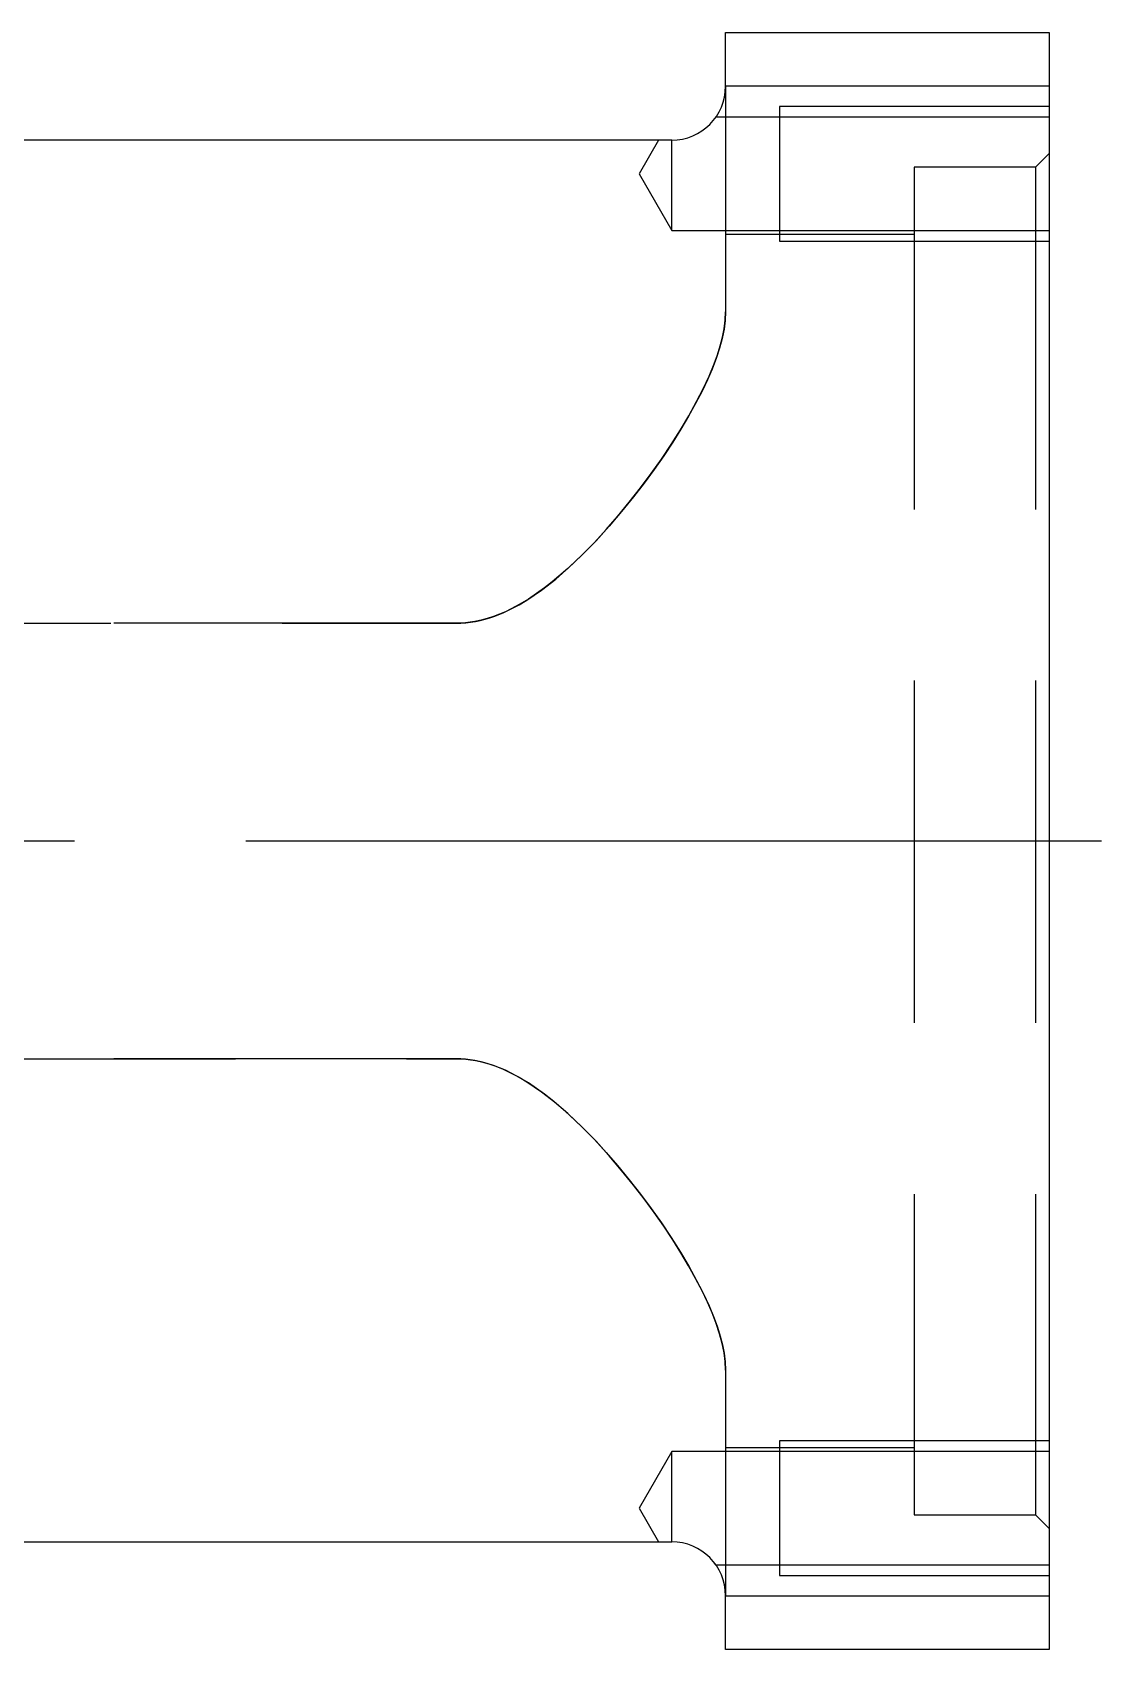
# Model space of a CAD drawing. Extents: x -14 to 910, y -357 to 120.
# Drawn here: x 599.8 to 639.4, y -318.6 to -258.6 of the extents above; entities that cross this region are included whole.
import ezdxf

# ---------------------------------------------------------------- set-up
doc = ezdxf.new("R2010")
doc.units = 0
doc.linetypes.add('CENTER', pattern=[50.8, 31.75, -6.35, 6.35, -6.35])
doc.linetypes.add('DASHED', pattern=[19.05, 12.7, -6.35])
doc.layers.get('0').update_dxf_attribs({"linetype": 'CONTINUOUS'})
doc.layers.add('CENTER', color=1, linetype='CENTER')

msp = doc.modelspace()

# ---------------------------------------------------------------- linework, layer by layer
at = {"color": 7, "linetype": 'CONTINUOUS'}
for p, q in [((625.5, -260.57), (625.5, -258.57)), ((625.5, -258.57), (637.5, -258.57)), ((637.5, -258.57), (637.5, -260.57)), ((637.5, -260.57), (625.5, -260.57)), ((637.5, -260.57), (637.5, -316.57)), ((623.5, -262.57), (590, -262.57)), ((590, -314.57), (623.5, -314.57)), ((625.5, -318.57), (625.5, -316.57)), ((625.5, -316.57), (637.5, -316.57)), ((637.5, -316.57), (637.5, -318.57)), ((637.5, -318.57), (625.5, -318.57))]:
    msp.add_line(p, q, dxfattribs=at)
at = {"color": 3, "linetype": 'DASHED'}
for p, q in [((625.5, -260.57), (625.5, -268.942)), ((637.5, -261.321), (627.5, -261.321)), ((627.5, -261.321), (627.5, -266.321)), ((625.118, -261.745), (625.135, -261.721)), ((627.5, -261.721), (625.135, -261.721)), ((637.5, -261.721), (627.5, -261.721)), ((623.01, -262.57), (622.288, -263.821)), ((623.5, -265.921), (623.5, -262.57)), ((637.5, -263.07), (637, -263.57)), ((622.288, -263.821), (623.5, -265.921)), ((637, -263.57), (632.5, -263.57)), ((632.5, -263.57), (632.5, -313.57)), ((637, -263.57), (637, -313.57)), ((623.5, -265.921), (627.5, -265.921)), ((632.5, -266.07), (625.5, -266.07)), ((627.5, -265.921), (637.5, -265.921)), ((627.5, -266.321), (637.5, -266.321)), ((625.485, -269.257), (625.442, -269.587)), ((625.445, -269.565), (625.486, -269.247)), ((625.5, -268.942), (625.485, -269.257)), ((625.486, -269.247), (625.5, -268.942)), ((625.371, -269.931), (625.274, -270.286)), ((625.3, -270.198), (625.384, -269.876)), ((625.442, -269.587), (625.371, -269.931)), ((625.384, -269.876), (625.445, -269.565)), ((625.073, -270.871), (625.196, -270.53)), ((625.274, -270.286), (625.148, -270.668)), ((625.196, -270.53), (625.3, -270.198)), ((624.997, -271.061), (624.823, -271.465)), ((624.885, -271.326), (625.073, -270.871)), ((625.148, -270.668), (624.997, -271.061)), ((624.425, -272.271), (624.668, -271.793)), ((624.823, -271.465), (624.627, -271.877)), ((624.668, -271.793), (624.885, -271.326)), ((624.388, -272.34), (624.126, -272.811)), ((624.137, -272.792), (624.425, -272.271)), ((624.627, -271.877), (624.388, -272.34)), ((623.822, -273.322), (624.137, -272.792)), ((624.126, -272.811), (623.841, -273.29)), ((623.481, -273.859), (623.822, -273.322)), ((623.841, -273.29), (623.537, -273.774)), ((623.117, -274.402), (623.481, -273.859)), ((623.537, -273.774), (623.203, -274.278)), ((622.848, -274.785), (622.474, -275.296)), ((622.741, -274.933), (623.117, -274.402)), ((623.203, -274.278), (622.848, -274.785)), ((622.474, -275.296), (622.081, -275.806)), ((622.344, -275.467), (622.741, -274.933)), ((622.081, -275.806), (621.642, -276.351)), ((621.925, -276.002), (622.344, -275.467)), ((621.07, -277.014), (621.486, -276.535)), ((621.642, -276.351), (621.18, -276.894)), ((621.486, -276.535), (621.925, -276.002)), ((620.635, -277.491), (621.07, -277.014)), ((621.18, -276.894), (620.694, -277.431)), ((620.179, -277.959), (620.635, -277.491)), ((620.694, -277.431), (620.182, -277.957)), ((620.182, -277.957), (619.641, -278.466)), ((619.701, -278.414), (620.179, -277.959)), ((618.667, -279.264), (619.197, -278.851)), ((619.071, -278.952), (618.785, -279.176)), ((619.641, -278.466), (619.071, -278.952)), ((619.197, -278.851), (619.701, -278.414)), ((618.185, -279.596), (617.87, -279.788)), ((618.125, -279.635), (618.4, -279.453)), ((618.49, -279.392), (618.185, -279.596)), ((618.4, -279.453), (618.667, -279.264)), ((618.785, -279.176), (618.49, -279.392)), ((617.111, -280.16), (616.887, -280.245)), ((616.935, -280.228), (617.245, -280.104)), ((617.331, -280.066), (617.111, -280.16)), ((617.245, -280.104), (617.547, -279.962)), ((617.545, -279.963), (617.331, -280.066)), ((617.87, -279.788), (617.545, -279.963)), ((617.547, -279.962), (617.84, -279.805)), ((617.84, -279.805), (618.125, -279.635)), ((615.5, -280.492), (575, -280.492)), ((590, -280.492), (615.5, -280.492)), ((615.5, -280.492), (615.68, -280.488)), ((615.674, -280.488), (615.5, -280.492)), ((615.848, -280.476), (615.674, -280.488)), ((615.68, -280.488), (615.86, -280.475)), ((616.021, -280.457), (615.848, -280.476)), ((615.86, -280.475), (616.04, -280.454)), ((616.192, -280.43), (616.021, -280.457)), ((616.04, -280.454), (616.217, -280.426)), ((616.427, -280.381), (616.192, -280.43)), ((616.217, -280.426), (616.4, -280.387)), ((616.4, -280.387), (616.581, -280.342)), ((616.659, -280.319), (616.427, -280.381)), ((616.581, -280.342), (616.759, -280.288)), ((616.887, -280.245), (616.659, -280.319)), ((616.759, -280.288), (616.935, -280.228)), ((615.5, -296.648), (575.563, -296.648)), ((575.563, -296.648), (615.5, -296.648)), ((615.5, -296.648), (615.68, -296.652)), ((615.674, -296.652), (615.5, -296.648)), ((615.848, -296.664), (615.674, -296.652)), ((615.68, -296.652), (615.86, -296.665)), ((616.021, -296.683), (615.848, -296.664)), ((615.86, -296.665), (616.04, -296.686)), ((616.192, -296.71), (616.021, -296.683)), ((616.04, -296.686), (616.217, -296.714)), ((616.427, -296.759), (616.192, -296.71)), ((616.217, -296.714), (616.4, -296.753)), ((616.4, -296.753), (616.581, -296.798)), ((616.659, -296.821), (616.427, -296.759)), ((616.581, -296.798), (616.759, -296.852)), ((616.887, -296.895), (616.659, -296.821)), ((616.759, -296.852), (616.935, -296.912)), ((617.111, -296.98), (616.887, -296.895)), ((616.935, -296.912), (617.245, -297.036)), ((617.331, -297.074), (617.111, -296.98)), ((617.245, -297.036), (617.547, -297.178)), ((617.545, -297.177), (617.331, -297.074)), ((617.87, -297.352), (617.545, -297.177)), ((617.547, -297.178), (617.84, -297.335)), ((617.84, -297.335), (618.125, -297.505)), ((618.185, -297.544), (617.87, -297.352)), ((618.125, -297.505), (618.4, -297.687)), ((618.49, -297.748), (618.185, -297.544)), ((618.4, -297.687), (618.667, -297.876)), ((618.785, -297.964), (618.49, -297.748)), ((618.667, -297.876), (619.197, -298.289)), ((619.071, -298.188), (618.785, -297.964)), ((619.641, -298.674), (619.071, -298.188)), ((619.197, -298.289), (619.701, -298.726)), ((620.182, -299.183), (619.641, -298.674)), ((619.701, -298.726), (620.179, -299.181)), ((620.179, -299.181), (620.635, -299.649)), ((620.694, -299.709), (620.182, -299.183)), ((620.635, -299.649), (621.07, -300.126)), ((621.18, -300.246), (620.694, -299.709)), ((621.07, -300.126), (621.486, -300.605)), ((621.642, -300.789), (621.18, -300.246)), ((621.486, -300.605), (621.925, -301.138)), ((622.081, -301.334), (621.642, -300.789)), ((621.925, -301.138), (622.344, -301.673)), ((622.474, -301.844), (622.081, -301.334)), ((622.344, -301.673), (622.741, -302.207)), ((622.848, -302.355), (622.474, -301.844)), ((622.741, -302.207), (623.117, -302.738)), ((623.203, -302.862), (622.848, -302.355)), ((623.117, -302.738), (623.481, -303.281)), ((623.537, -303.366), (623.203, -302.862)), ((623.481, -303.281), (623.822, -303.818)), ((623.841, -303.85), (623.537, -303.366)), ((623.822, -303.818), (624.137, -304.348)), ((624.126, -304.329), (623.841, -303.85)), ((624.388, -304.8), (624.126, -304.329)), ((624.137, -304.348), (624.425, -304.869)), ((624.627, -305.263), (624.388, -304.8)), ((624.425, -304.869), (624.668, -305.347)), ((624.823, -305.675), (624.627, -305.263)), ((624.668, -305.347), (624.885, -305.814)), ((624.997, -306.079), (624.823, -305.675)), ((624.885, -305.814), (625.073, -306.269)), ((625.148, -306.472), (624.997, -306.079)), ((625.073, -306.269), (625.196, -306.61)), ((625.274, -306.854), (625.148, -306.472)), ((625.196, -306.61), (625.3, -306.942)), ((625.371, -307.209), (625.274, -306.854)), ((625.3, -306.942), (625.384, -307.264)), ((625.442, -307.553), (625.371, -307.209)), ((625.384, -307.264), (625.445, -307.575)), ((625.485, -307.883), (625.442, -307.553)), ((625.445, -307.575), (625.486, -307.893)), ((625.5, -308.198), (625.485, -307.883)), ((625.486, -307.893), (625.5, -308.198)), ((625.5, -308.198), (625.5, -316.57)), ((623.5, -311.219), (622.288, -313.319)), ((627.5, -311.219), (623.5, -311.219)), ((623.5, -314.57), (623.5, -311.219)), ((625.5, -311.07), (632.5, -311.07)), ((637.5, -310.819), (627.5, -310.819)), ((627.5, -310.819), (627.5, -315.819)), ((637.5, -311.219), (627.5, -311.219)), ((622.288, -313.319), (623.01, -314.57)), ((632.5, -313.57), (637, -313.57)), ((637, -313.57), (637.5, -314.07)), ((625.135, -315.419), (625.054, -315.312)), ((625.135, -315.419), (627.5, -315.419)), ((627.5, -315.419), (637.5, -315.419)), ((627.5, -315.819), (637.5, -315.819))]:
    msp.add_line(p, q, dxfattribs=at)
at = {"color": 7, "linetype": 'CONTINUOUS'}
for centre, start, end in [((623.5, -260.57), 270, 0), ((623.5, -316.57), 0, 90)]:
    msp.add_arc(centre, 2, start, end, dxfattribs=at)
at = {"layer": 'CENTER', "color": 1, "linetype": 'CENTER'}
msp.add_line((639.45, -288.57), (580, -288.57), dxfattribs=at)

doc.saveas('drawing.dxf')
